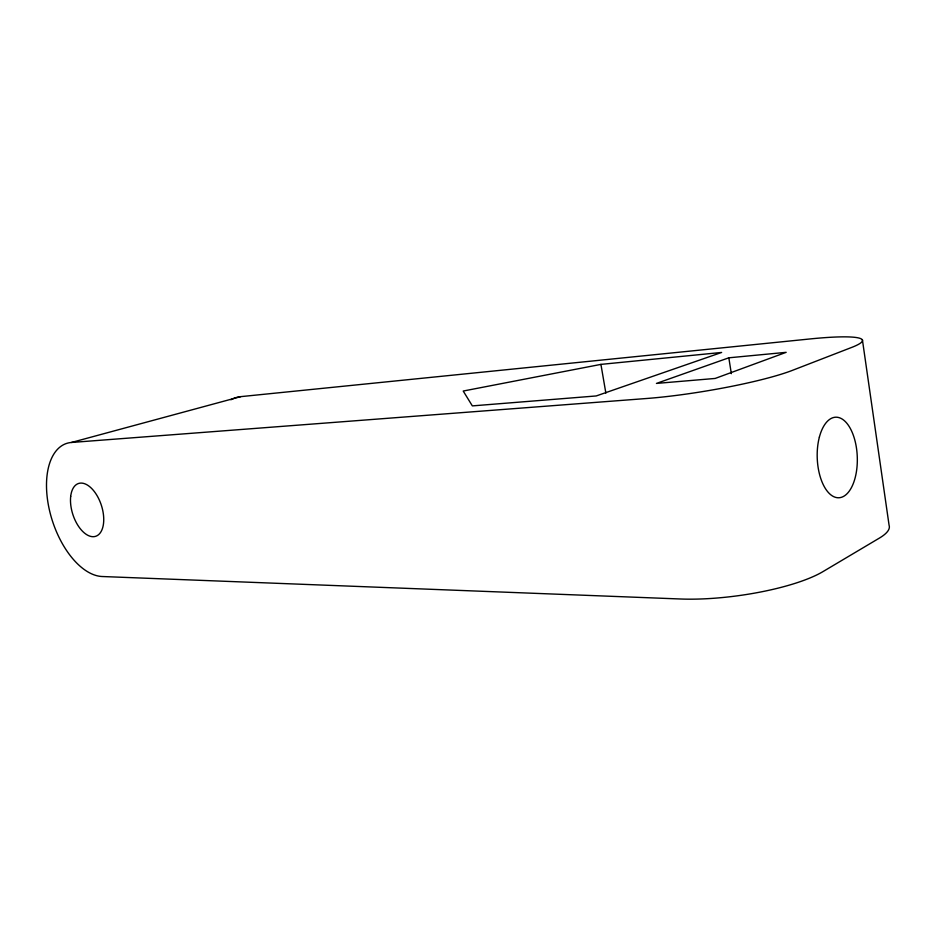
<?xml version="1.0" encoding="UTF-8"?>
<svg xmlns="http://www.w3.org/2000/svg" width="936" height="936" viewBox="0 0 936 936"><rect width="100%" height="100%" fill="white"/><g stroke="black" fill="none" stroke-linecap="round" stroke-linejoin="round"><path stroke-width="1.4" d="M728.828 357.809L656.44 383.421L715.162 378.448L786.17 352.334L728.828 357.809L731.332 373.663M71.428 442.471L240.716 396.642L810.845 338.867A97.648 11.115 -9.3 0 1 851.69 347.42L792.558 370.305A102.199 12.531 -9.5 0 1 646.858 398.479L71.428 442.471A69.463 37.475 72 0 0 49.444 510.167A69.463 37.475 72 0 0 102.211 576.517L680.449 598.993A100.14 24.769 -7.9 0 0 823.083 571.545L879.349 538.118A95.776 22.031 -7.6 0 0 889.083 525.271L862.407 339.803M600.924 364.385L463.215 391.037L472.341 405.896L596.209 395.951L721.633 352.451L600.924 364.385L605.861 393.108M230.935 399.766A62.887 39.277 72.3 0 1 240.716 396.642M819.374 437.112A40.306 20.03 87.8 0 0 838.282 497.765A40.306 20.03 87.8 0 0 854.1 437.568A40.306 20.03 87.8 0 0 819.374 437.112M70.691 496.419A27.764 14.976 72 0 0 93.062 536.702A27.764 14.976 72 0 0 97.59 496.56A27.764 14.976 72 0 0 70.691 496.419"/></g></svg>
